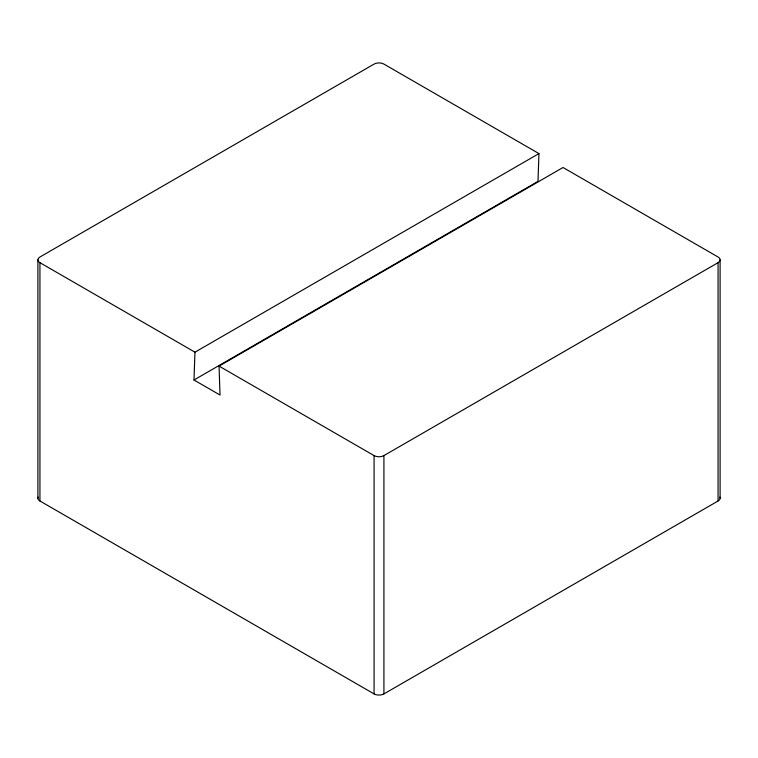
<?xml version="1.0" encoding="UTF-8"?>
<svg xmlns="http://www.w3.org/2000/svg" width="758" height="758" viewBox="0 0 758 758"><rect width="100%" height="100%" fill="white"/><g stroke="black" fill="none" stroke-linecap="round" stroke-linejoin="round"><path stroke-width="1.14" d="M718.063 500.991L718.063 262.675A6.945 4.008 0 0 0 718.063 257.009L563.033 167.499L219.053 366.086L220.028 395.032L193.991 379.995L194.967 352.186L538.947 153.59L383.918 64.089A6.945 4.008 0 0 0 374.082 64.089L39.937 257.009A6.945 4.008 0 0 0 39.937 262.675L39.937 500.991L374.082 693.911A6.945 4.008 0 0 0 383.918 693.911L718.063 500.991A6.945 4.008 0 0 0 719.863 497.115M538.947 153.59L537.972 181.399L193.991 379.995M219.053 366.086L374.082 455.596A6.945 4.008 0 0 0 383.918 455.596L718.063 262.675M39.937 262.675L194.967 352.186M720.1 259.842L720.1 498.158M383.918 455.596L383.918 693.911M374.082 455.596L374.082 693.911M37.9 259.842L37.9 498.158M39.937 500.991A6.945 4.008 0 0 1 38.137 497.115"/></g></svg>
